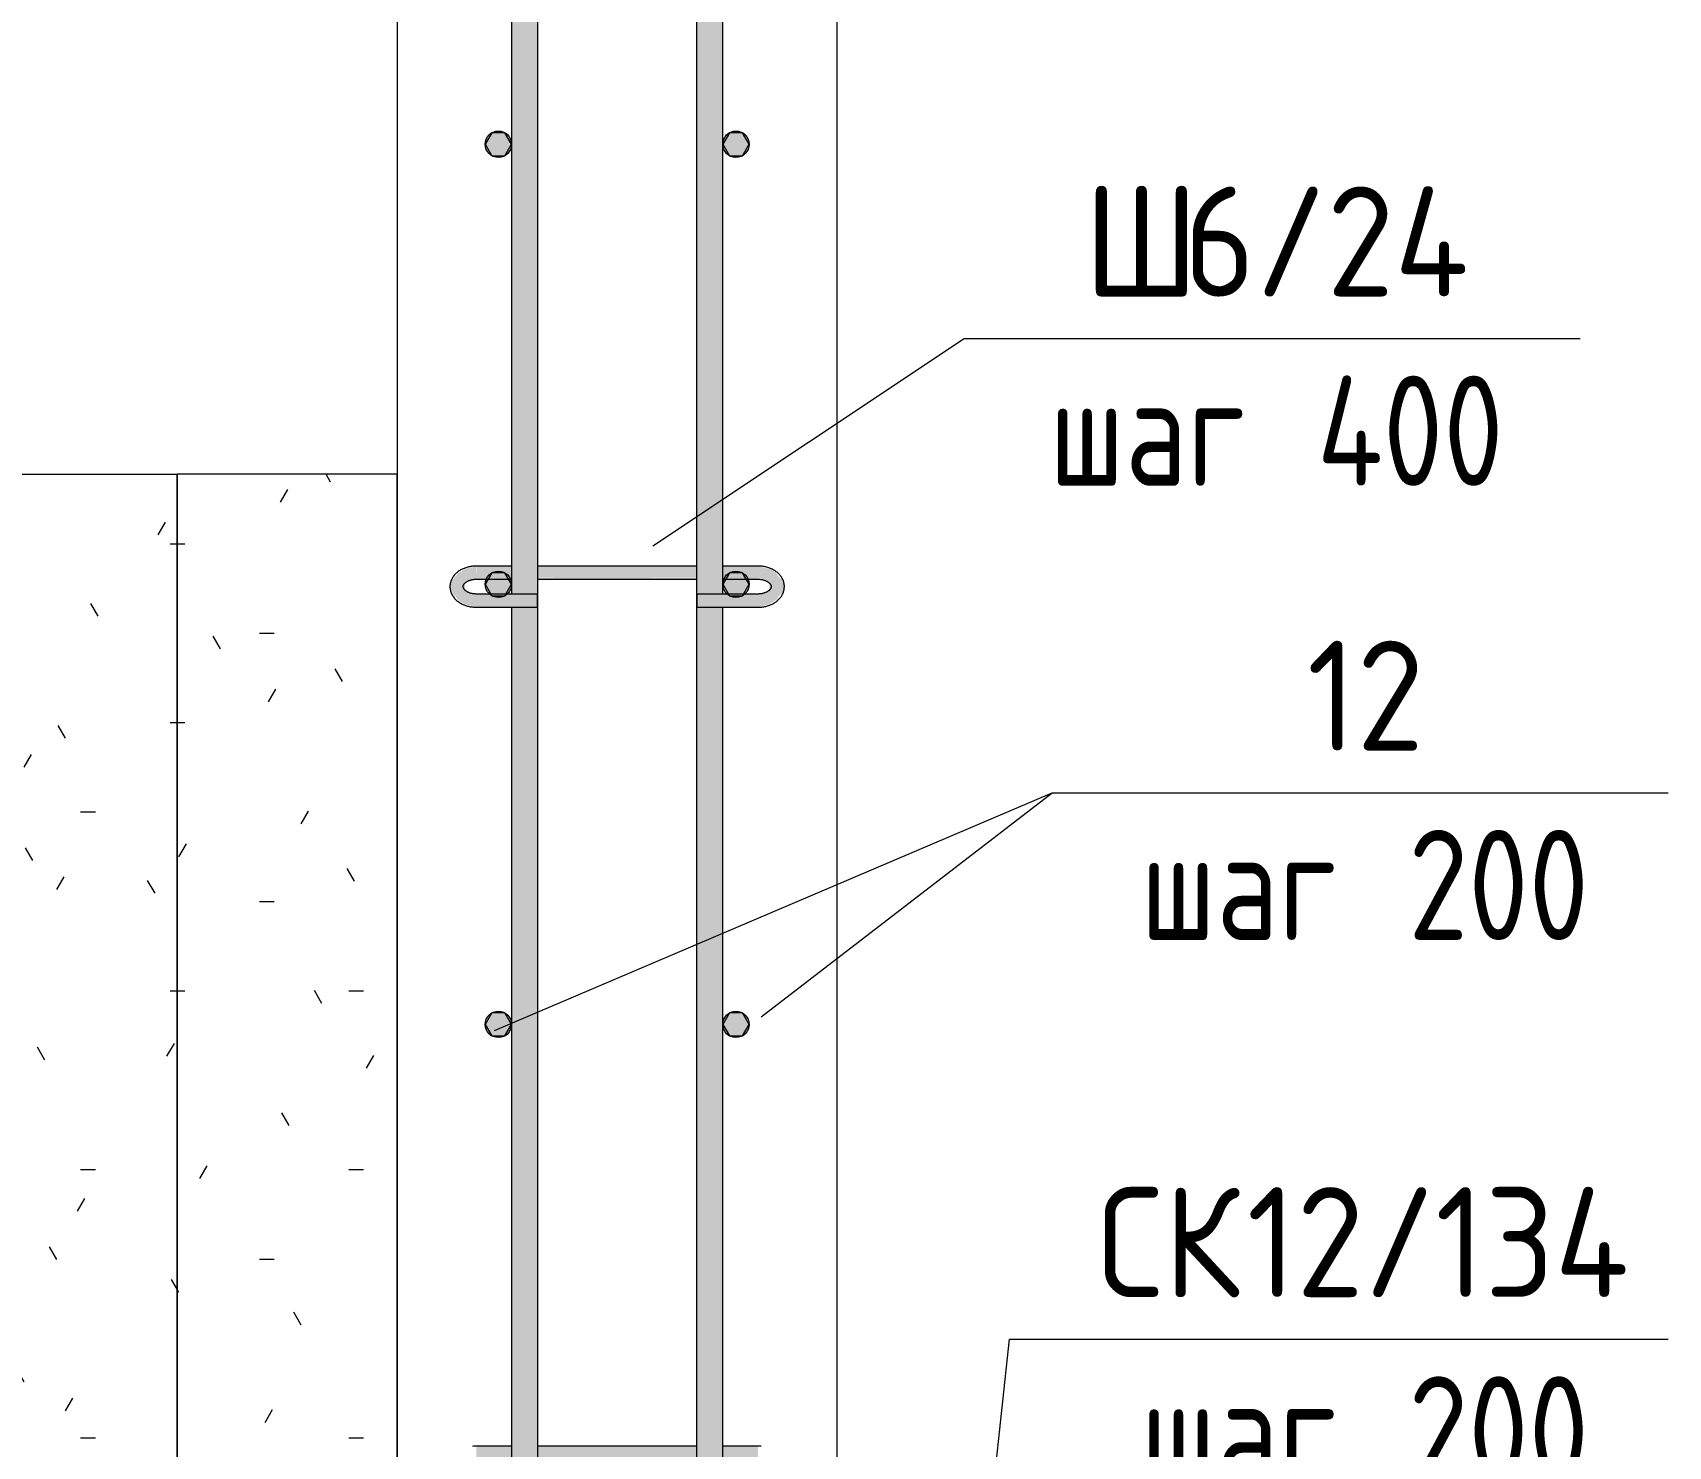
# Model space of a CAD drawing. Header units: millimetres. Extents: x 23200 to 49062, y -2858 to 35213.
# Drawn here: x 40990 to 41733, y -1642 to -999 of the extents above; entities that cross this region are included whole.
import ezdxf

# ---------------------------------------------------------------- set-up
doc = ezdxf.new("R2010")
doc.units = ezdxf.units.MM
for name, color, linetype, lineweight in [('AA_Vinoska', 7, 'Continuous', 9), ('AF_Element', 7, 'Continuous', 20), ('AF_Element_Грунт', 253, 'Continuous', 20), ('AF_Perekritie', 7, 'Continuous', 60), ('AF_Perekritie_Опалубка', 253, 'Continuous', 20), ('KR_Armatura', 7, 'Continuous', 20), ('KR_Armatura_Tonkie', 7, 'Continuous', 20)]:
    doc.layers.add(name, color=color, linetype=linetype, lineweight=lineweight)
doc.styles.add('ISOCPEUR_1', font='isocpeur.ttf', dxfattribs={"width": 0.9, "height": 50})
doc.styles.add('ISOCPEUR_2', font='isocpeur.ttf', dxfattribs={"width": 0.8, "height": 50})
pattern_1 = [(0, (-40349.91, -175), (162.56, 40.64), [6.706, -115.214, 6.706, -115.214, -650.24]), (0, (-40349.91, -175), (162.56, 40.64), [-243.84, 6.706, -237.134, 6.706, -115.214, -284.48]), (0, (-40349.91, -175), (162.56, 40.64), [-609.6, 6.706, -74.574, 6.706, -196.494]), (120, (-40288.95, -154.68), (-116.47527, 120.4611), [6.706, -115.214, 6.706, -115.214, -650.24]), (120, (-40288.95, -154.68), (-116.47527, 120.4611), [-243.84, 6.706, -237.134, 6.706, -115.214, -284.48]), (120, (-40288.95, -154.68), (-116.47527, 120.4611), [-609.6, 6.706, -74.574, 6.706, -196.494]), (240, (-40268.63, -73.4), (-46.08473, -161.1011), [6.706, -115.214, 6.706, -115.214, -650.24]), (240, (-40268.63, -73.4), (-46.08473, -161.1011), [-243.84, 6.706, -237.134, 6.706, -115.214, -284.48]), (240, (-40268.63, -73.4), (-46.08473, -161.1011), [-609.6, 6.706, -74.574, 6.706, -196.494])]

# ---------------------------------------------------------------- blocks, each defined once
blk = doc.blocks.new('Перекрытия 2 - Перекрытия 1-3673030-Сечение 5')
at = {"layer": 'AF_Perekritie', "lineweight": 20}
for p, q in [((-34545, -270.13), (-34545, -1700)), ((-34345, -1700), (-34345, -270.13))]:
    blk.add_line(p, q, dxfattribs=at)
blk = doc.blocks.new('265_Выпуск П одной длины _НесАрм_РабПлоск_ - В1 _d12_-V55-Сечение 5')
at = {"layer": 'KR_Armatura_Tonkie'}
for p, q in [((-34481, -1241.7), (-34481, -847.68)), ((-34409, -847.66), (-34409, -1241.68)), ((-34493, -860.41), (-34493, -1241.69)), ((-34397, -1241.68), (-34397, -860.37)), ((-34493, -1247.68), (-34493, -1254.45)), ((-34481, -1641.7), (-34481, -1247.68)), ((-34409, -1247.66), (-34409, -1641.68)), ((-34397, -1254.41), (-34397, -1247.67)), ((-34493, -1260.41), (-34493, -1641.69)), ((-34397, -1641.68), (-34397, -1260.37))]:
    blk.add_line(p, q, dxfattribs=at)
blk = doc.blocks.new('265_Выпуск П одной длины _НесАрм_РабПлоск_ - В1 _d12_-V56-Сечение 5')
at = {"layer": 'KR_Armatura_Tonkie'}
for points in [[(-34493, -1906), (-34481, -1906), (-34481.2, 430), (-34493, 430), (-34492.8, -454.41), (-34481.27, -454.51), (-34481.43, -460.41), (-34493, -460.41), (-34492.8, -854.41), (-34481.27, -854.51), (-34481.27, -860.41), (-34493, -860.41), (-34492.8, -1254.41), (-34481.27, -1254.51), (-34481.27, -1260.41), (-34493, -1260.41), (-34492.8, -1654.41), (-34481.27, -1654.51), (-34481.27, -1660.41), (-34493, -1660.41), (-34493, -1897.57)], [(-34403, -1906), (-34397, -1906), (-34397.2, -1660.41), (-34408.73, -1660.31), (-34408.73, -1654.41), (-34397, -1654.41), (-34397.2, -1260.41), (-34408.73, -1260.31), (-34408.63, -1254.41), (-34397, -1254.41), (-34397.2, -860.41), (-34408.73, -860.31), (-34408.53, -854.41), (-34397, -854.41), (-34397.2, -460.41), (-34408.73, -460.31), (-34408.73, -454.41), (-34397, -454.41), (-34397.2, 430), (-34409, 430), (-34408.77, -1906), (-34404.55, -1906)]]:
    blk.add_hatch(color=256, dxfattribs=at).paths.add_polyline_path(points)
for p, q in [((-34481, -1752), (-34481, -228.13)), ((-34409, -228.13), (-34409, -1752)), ((-34493, -860.41), (-34493, -1254.45)), ((-34397, -1254.41), (-34397, -860.37)), ((-34493, -1260.41), (-34493, -1654.45)), ((-34397, -1654.41), (-34397, -1260.37))]:
    blk.add_line(p, q, dxfattribs=at)
blk = doc.blocks.new('грунт подушка2 - грунт подушка2-3862948-Сечение 5')
at = {"layer": 'AF_Element', "lineweight": 9}
h = blk.add_hatch(dxfattribs=at)
h.set_pattern_fill('FP_6', color=256, style=0, pattern_type=2)
h.set_pattern_definition(pattern_1)
h.paths.add_polyline_path([(-34645, -2000), (-34545, -2000), (-34545, -1200), (-34645, -1200), (-34645, -1961.35)])
at = {"layer": 'AF_Element'}
for p, q in [((-34545, -1200), (-34645, -1200)), ((-34645, -1200), (-34645, -2000)), ((-34545, -2000), (-34545, -1200)), ((-34645, -2000), (-34545, -2000))]:
    blk.add_line(p, q, dxfattribs=at)
blk = doc.blocks.new('грунт подушка6 - грунт подушка1-3863630-Сечение 5')
at = {"layer": 'AF_Element', "lineweight": 9}
h = blk.add_hatch(dxfattribs=at)
h.set_pattern_fill('FP_6', color=256, style=0, pattern_type=2)
h.set_pattern_definition(pattern_1)
h.paths.add_polyline_path([(-34830.58, -2300.13), (-34645, -2300.13), (-34645, -1200.13), (-34830.58, -1200.13), (-34830.58, -1703.79), (-34814.88, -1703.79), (-34814.88, -1726.31), (-34830.58, -1726.31), (-34795.94, -1737.31), (-34830.58, -1748.31), (-34830.58, -2165.44)])
at = {"layer": 'AF_Element'}
for p, q in [((-34645, -1200.13), (-34830.58, -1200.13)), ((-34645, -2300.13), (-34645, -1200.13)), ((-34830.58, -2300.13), (-34645, -2300.13))]:
    blk.add_line(p, q, dxfattribs=at)
blk = doc.blocks.new('261_Шпилька массив _НесАрм_РабПлоск_ - 6 А240-3909378-Сечение 5')
at = {"layer": 'KR_Armatura_Tonkie', "flags": 128}
for points in [[(-34509, -1241.68), (-34509.44, -1241.69), (-34509.89, -1241.71), (-34510.33, -1241.74), (-34510.77, -1241.78), (-34511.21, -1241.84), (-34511.65, -1241.91), (-34512.08, -1241.99), (-34512.52, -1242.08), (-34512.94, -1242.19), (-34513.36, -1242.31), (-34513.78, -1242.44), (-34514.19, -1242.59), (-34514.6, -1242.74), (-34515, -1242.91), (-34515.39, -1243.09), (-34515.77, -1243.29), (-34516.15, -1243.49), (-34516.52, -1243.71), (-34516.87, -1243.94), (-34517.22, -1244.19), (-34517.56, -1244.44), (-34517.89, -1244.71), (-34518.2, -1244.99), (-34518.5, -1245.28), (-34518.79, -1245.59), (-34519.07, -1245.91), (-34519.33, -1246.24), (-34519.58, -1246.58), (-34519.81, -1246.93), (-34520.02, -1247.29), (-34520.21, -1247.67), (-34520.38, -1248.05), (-34520.54, -1248.44), (-34520.67, -1248.84), (-34520.78, -1249.25), (-34520.87, -1249.67), (-34520.94, -1250.09), (-34520.98, -1250.51), (-34521, -1250.93), (-34521, -1251.05)], [(-34369, -1251.05), (-34369.01, -1250.62), (-34369.05, -1250.2), (-34369.11, -1249.78), (-34369.19, -1249.36), (-34369.3, -1248.95), (-34369.42, -1248.55), (-34369.57, -1248.16), (-34369.74, -1247.77), (-34369.93, -1247.39), (-34370.14, -1247.03), (-34370.36, -1246.67), (-34370.6, -1246.33), (-34370.86, -1246), (-34371.13, -1245.67), (-34371.42, -1245.37), (-34371.72, -1245.07), (-34372.03, -1244.79), (-34372.35, -1244.51), (-34372.69, -1244.25), (-34373.03, -1244.01), (-34373.39, -1243.77), (-34373.75, -1243.55), (-34374.13, -1243.34), (-34374.51, -1243.14), (-34374.9, -1242.96), (-34375.29, -1242.79), (-34375.7, -1242.63), (-34376.11, -1242.48), (-34376.52, -1242.34), (-34376.94, -1242.22), (-34377.37, -1242.11), (-34377.8, -1242.01), (-34378.23, -1241.93), (-34378.67, -1241.86), (-34379.11, -1241.8), (-34379.55, -1241.75), (-34379.99, -1241.71), (-34380.44, -1241.69), (-34380.88, -1241.68), (-34381, -1241.68)], [(-34521, -1251.05), (-34520.99, -1251.47), (-34520.95, -1251.89), (-34520.89, -1252.31), (-34520.81, -1252.73), (-34520.7, -1253.14), (-34520.58, -1253.54), (-34520.43, -1253.93), (-34520.26, -1254.32), (-34520.07, -1254.7), (-34519.86, -1255.06), (-34519.64, -1255.42), (-34519.4, -1255.76), (-34519.14, -1256.1), (-34518.87, -1256.42), (-34518.58, -1256.72), (-34518.28, -1257.02), (-34517.97, -1257.31), (-34517.65, -1257.58), (-34517.31, -1257.84), (-34516.97, -1258.08), (-34516.61, -1258.32), (-34516.25, -1258.54), (-34515.87, -1258.75), (-34515.49, -1258.95), (-34515.1, -1259.13), (-34514.71, -1259.3), (-34514.3, -1259.46), (-34513.89, -1259.61), (-34513.48, -1259.75), (-34513.06, -1259.87), (-34512.63, -1259.98), (-34512.2, -1260.08), (-34511.77, -1260.16), (-34511.33, -1260.23), (-34510.89, -1260.29), (-34510.45, -1260.34), (-34510.01, -1260.38), (-34509.56, -1260.4), (-34509.12, -1260.41), (-34509, -1260.41)], [(-34513.53, -1253.17), (-34513.69, -1253.05), (-34513.84, -1252.94), (-34513.99, -1252.82), (-34514.12, -1252.7), (-34514.24, -1252.58)], [(-34381, -1260.41), (-34380.56, -1260.4), (-34380.11, -1260.38), (-34379.67, -1260.35), (-34379.23, -1260.31), (-34378.79, -1260.25), (-34378.35, -1260.18), (-34377.92, -1260.1), (-34377.48, -1260.01), (-34377.06, -1259.9), (-34376.64, -1259.78), (-34376.22, -1259.65), (-34375.81, -1259.51), (-34375.4, -1259.35), (-34375, -1259.18), (-34374.61, -1259), (-34374.23, -1258.8), (-34373.85, -1258.6), (-34373.48, -1258.38), (-34373.13, -1258.15), (-34372.78, -1257.9), (-34372.44, -1257.65), (-34372.11, -1257.38), (-34371.8, -1257.1), (-34371.5, -1256.81), (-34371.21, -1256.5), (-34370.93, -1256.18), (-34370.67, -1255.85), (-34370.42, -1255.51), (-34370.19, -1255.16), (-34369.98, -1254.8), (-34369.79, -1254.42), (-34369.62, -1254.04), (-34369.46, -1253.65), (-34369.33, -1253.25), (-34369.22, -1252.84), (-34369.13, -1252.42), (-34369.06, -1252.01), (-34369.02, -1251.58), (-34369, -1251.16), (-34369, -1251.05)], [(-34376.47, -1248.92), (-34376.31, -1249.04), (-34376.16, -1249.15), (-34376.01, -1249.27), (-34375.88, -1249.39), (-34375.76, -1249.51)], [(-34509, -1641.68), (-34509.44, -1641.69), (-34509.89, -1641.71), (-34510.33, -1641.74), (-34510.77, -1641.78)], [(-34379.55, -1641.75), (-34379.99, -1641.71), (-34380.44, -1641.69), (-34380.88, -1641.68), (-34381, -1641.68)]]:
    blk.add_lwpolyline(points, dxfattribs=at)
blk = doc.blocks.new('261_Шпилька массив _НесАрм_РабПлоск_ - 6 А240-3909201-Сечение 5')
at = {"layer": 'KR_Armatura_Tonkie'}
for points in [[(-34509, -1259.53), (-34509, -1254.41), (-34514.2, -1252.99), (-34514.2, -1248.92), (-34509, -1246.8), (-34509.22, -1241.78), (-34509.43, -1241.88), (-34513.96, -1242.9), (-34517.49, -1245.05), (-34518.92, -1247.04), (-34519.69, -1247.77), (-34521, -1251.05), (-34517.49, -1257.05), (-34510.35, -1259.14)], [(-34381, -1259.53), (-34372.51, -1257.05), (-34369, -1251.05), (-34370.33, -1247.69), (-34371.73, -1246.38), (-34372.51, -1245.05), (-34375.26, -1243.09), (-34381, -1241.78), (-34381, -1246.8), (-34375.8, -1248.92), (-34375.8, -1252.44), (-34376.4, -1253.15), (-34381, -1254.51), (-34381, -1258.91)], [(-34485.78, -1259.53), (-34481.27, -1259.53), (-34481.27, -1254.41), (-34509, -1254.51), (-34509, -1259.53), (-34499.87, -1259.53)], [(-34387.16, -1259.53), (-34381, -1259.53), (-34381, -1254.41), (-34408.73, -1254.51), (-34408.73, -1259.53), (-34401.25, -1259.53)], [(-34509, -1260.41), (-34481.27, -1260.31), (-34481.27, -1259.53), (-34509, -1259.53), (-34509, -1260.31)], [(-34408.73, -1260.41), (-34381, -1260.31), (-34381, -1259.53), (-34408.73, -1259.53), (-34408.73, -1260.31)]]:
    blk.add_hatch(color=256, dxfattribs=at).paths.add_polyline_path(points)
h = blk.add_hatch(color=256, dxfattribs=at)
h.paths.add_polyline_path([(-34509, -1260.41), (-34509, -1259.53), (-34517.49, -1257.05), (-34514.4, -1259.07), (-34509.22, -1260.31)])
h.paths.add_polyline_path([(-34518.27, -1255.71), (-34520.95, -1251.18), (-34519.67, -1254.4), (-34519.24, -1254.8)])
h.paths.add_polyline_path([(-34514.2, -1249.65), (-34513.53, -1248.92), (-34509, -1247.58), (-34509, -1246.8), (-34514.2, -1248.94)])
h = blk.add_hatch(color=256, dxfattribs=at)
h.paths.add_polyline_path([(-34443.52, -1246.8), (-34409, -1246.67), (-34409, -1241.68), (-34481, -1241.85), (-34481, -1246.8), (-34457.61, -1246.8)])
h.paths.add_polyline_path([(-34508.37, -1246.8), (-34493, -1246.8), (-34493, -1241.68), (-34509, -1241.78), (-34509, -1246.8)])
h.paths.add_polyline_path([(-34381, -1246.8), (-34381, -1241.68), (-34397, -1241.78), (-34397, -1246.8), (-34387.09, -1246.8)])
h = blk.add_hatch(color=256, dxfattribs=at)
h.paths.add_polyline_path([(-34443.52, -1247.68), (-34409, -1247.51), (-34409, -1246.8), (-34481, -1246.91), (-34481, -1247.68), (-34471.69, -1247.68)])
h.paths.add_polyline_path([(-34509, -1247.68), (-34493, -1247.58), (-34493, -1246.8), (-34509, -1246.8), (-34509, -1247.58)])
h.paths.add_polyline_path([(-34397, -1247.68), (-34381, -1247.58), (-34381, -1246.8), (-34397, -1246.8), (-34397, -1247.67)])
h = blk.add_hatch(color=256, dxfattribs=at)
h.paths.add_polyline_path([(-34381, -1260.41), (-34379.63, -1260.01), (-34375.6, -1258.92), (-34373.07, -1257.21), (-34381, -1259.53), (-34381, -1260.31)])
h.paths.add_polyline_path([(-34371.66, -1255.59), (-34370.31, -1254.32), (-34369, -1251.05), (-34370.76, -1254.05)])
h.paths.add_polyline_path([(-34375.8, -1249.1), (-34375.8, -1248.92), (-34381, -1247.04), (-34381, -1247.68), (-34375.89, -1249.08)])
h = blk.add_hatch(color=256, dxfattribs=at)
h.paths.add_polyline_path([(-34443.52, -1646.8), (-34409, -1646.67), (-34409, -1641.68), (-34481, -1641.85), (-34481, -1646.8), (-34457.61, -1646.8)])
h.paths.add_polyline_path([(-34508.37, -1646.8), (-34493, -1646.8), (-34493, -1641.68), (-34509, -1641.78), (-34509, -1646.8)])
h.paths.add_polyline_path([(-34381, -1646.8), (-34381, -1641.68), (-34397, -1641.78), (-34397, -1646.8), (-34387.09, -1646.8)])
for p, q in [((-34493, -1241.68), (-34509, -1241.68)), ((-34509, -1247.68), (-34493, -1247.68)), ((-34409, -1241.68), (-34481, -1241.68)), ((-34481, -1247.68), (-34409, -1247.68)), ((-34381, -1241.68), (-34397, -1241.68)), ((-34397, -1247.68), (-34381, -1247.68)), ((-34481.27, -1254.41), (-34509, -1254.41)), ((-34481.27, -1254.41), (-34481.27, -1259.53)), ((-34481.27, -1255.29), (-34481.27, -1254.51)), ((-34481.27, -1259.82), (-34481.27, -1255.29)), ((-34381, -1254.41), (-34408.73, -1254.41)), ((-34408.73, -1259.53), (-34408.73, -1254.41)), ((-34408.73, -1254.51), (-34408.73, -1255.29)), ((-34408.73, -1255.29), (-34408.73, -1259.82)), ((-34509, -1260.41), (-34481.27, -1260.41)), ((-34481.27, -1259.53), (-34481.27, -1260.41)), ((-34481.27, -1260.31), (-34481.27, -1260.01)), ((-34408.73, -1260.41), (-34408.73, -1259.53)), ((-34408.73, -1260.01), (-34408.73, -1260.31)), ((-34408.73, -1260.41), (-34381, -1260.41)), ((-34493, -1641.68), (-34509, -1641.68)), ((-34408.98, -1641.68), (-34481, -1641.68)), ((-34381, -1641.68), (-34397.02, -1641.68))]:
    blk.add_line(p, q, dxfattribs=at)
at = {"layer": 'KR_Armatura_Tonkie', "flags": 128}
for points in [[(-34509, -1241.68), (-34509.44, -1241.69), (-34509.89, -1241.71), (-34510.33, -1241.74), (-34510.77, -1241.78), (-34511.21, -1241.84), (-34511.65, -1241.91), (-34512.08, -1241.99), (-34512.52, -1242.08), (-34512.94, -1242.19), (-34513.36, -1242.31), (-34513.78, -1242.44), (-34514.19, -1242.59), (-34514.6, -1242.74), (-34515, -1242.91), (-34515.39, -1243.09), (-34515.77, -1243.29), (-34516.15, -1243.49), (-34516.52, -1243.71), (-34516.87, -1243.94), (-34517.22, -1244.19), (-34517.56, -1244.44), (-34517.89, -1244.71), (-34518.2, -1244.99), (-34518.5, -1245.28), (-34518.79, -1245.59), (-34519.07, -1245.91), (-34519.33, -1246.24), (-34519.58, -1246.58), (-34519.81, -1246.93), (-34520.02, -1247.29), (-34520.21, -1247.67), (-34520.38, -1248.05), (-34520.54, -1248.44), (-34520.67, -1248.84), (-34520.78, -1249.25), (-34520.87, -1249.67), (-34520.94, -1250.09), (-34520.98, -1250.51), (-34521, -1250.93), (-34521, -1251.05)], [(-34515, -1251.05), (-34515, -1250.96), (-34514.99, -1250.87), (-34514.98, -1250.79), (-34514.96, -1250.7), (-34514.94, -1250.61), (-34514.91, -1250.51), (-34514.87, -1250.42), (-34514.83, -1250.32), (-34514.77, -1250.21), (-34514.71, -1250.11), (-34514.65, -1250), (-34514.57, -1249.89), (-34514.48, -1249.77), (-34514.38, -1249.66), (-34514.27, -1249.54), (-34514.15, -1249.42), (-34514.02, -1249.3), (-34513.88, -1249.18), (-34513.73, -1249.07), (-34513.57, -1248.95), (-34513.4, -1248.84), (-34513.22, -1248.73), (-34513.03, -1248.62), (-34512.83, -1248.52), (-34512.62, -1248.42), (-34512.41, -1248.33), (-34512.18, -1248.24), (-34511.95, -1248.16), (-34511.71, -1248.08), (-34511.47, -1248.01), (-34511.22, -1247.94), (-34510.96, -1247.88), (-34510.7, -1247.83), (-34510.43, -1247.79), (-34510.17, -1247.75), (-34509.9, -1247.72), (-34509.62, -1247.7), (-34509.35, -1247.69), (-34509.07, -1247.68), (-34509, -1247.68)], [(-34369, -1251.05), (-34369.01, -1250.62), (-34369.05, -1250.2), (-34369.11, -1249.78), (-34369.19, -1249.36), (-34369.3, -1248.95), (-34369.42, -1248.55), (-34369.57, -1248.16), (-34369.74, -1247.77), (-34369.93, -1247.39), (-34370.14, -1247.03), (-34370.36, -1246.67), (-34370.6, -1246.33), (-34370.86, -1246), (-34371.13, -1245.67), (-34371.42, -1245.37), (-34371.72, -1245.07), (-34372.03, -1244.79), (-34372.35, -1244.51), (-34372.69, -1244.25), (-34373.03, -1244.01), (-34373.39, -1243.77), (-34373.75, -1243.55), (-34374.13, -1243.34), (-34374.51, -1243.14), (-34374.9, -1242.96), (-34375.29, -1242.79), (-34375.7, -1242.63), (-34376.11, -1242.48), (-34376.52, -1242.34), (-34376.94, -1242.22), (-34377.37, -1242.11), (-34377.8, -1242.01), (-34378.23, -1241.93), (-34378.67, -1241.86), (-34379.11, -1241.8), (-34379.55, -1241.75), (-34379.99, -1241.71), (-34380.44, -1241.69), (-34380.88, -1241.68), (-34381, -1241.68)], [(-34381, -1247.68), (-34380.72, -1247.69), (-34380.45, -1247.7), (-34380.18, -1247.72), (-34379.91, -1247.74), (-34379.64, -1247.78), (-34379.37, -1247.82), (-34379.11, -1247.87), (-34378.85, -1247.93), (-34378.6, -1247.99), (-34378.35, -1248.06), (-34378.11, -1248.13), (-34377.88, -1248.22), (-34377.65, -1248.3), (-34377.44, -1248.4), (-34377.22, -1248.49), (-34377.02, -1248.6), (-34376.83, -1248.7), (-34376.65, -1248.81), (-34376.47, -1248.92), (-34376.31, -1249.04), (-34376.16, -1249.15), (-34376.01, -1249.27), (-34375.88, -1249.39), (-34375.76, -1249.51), (-34375.65, -1249.62), (-34375.55, -1249.74), (-34375.46, -1249.85), (-34375.37, -1249.97), (-34375.3, -1250.08), (-34375.24, -1250.18), (-34375.19, -1250.29), (-34375.14, -1250.39), (-34375.1, -1250.49), (-34375.07, -1250.58), (-34375.05, -1250.67), (-34375.03, -1250.76), (-34375.01, -1250.85), (-34375, -1250.94), (-34375, -1251.02), (-34375, -1251.05)], [(-34521, -1251.05), (-34520.99, -1251.47), (-34520.95, -1251.89), (-34520.89, -1252.31), (-34520.81, -1252.73), (-34520.7, -1253.14), (-34520.58, -1253.54), (-34520.43, -1253.93), (-34520.26, -1254.32), (-34520.07, -1254.7), (-34519.86, -1255.06), (-34519.64, -1255.42), (-34519.4, -1255.76), (-34519.14, -1256.1), (-34518.87, -1256.42), (-34518.58, -1256.72), (-34518.28, -1257.02), (-34517.97, -1257.31), (-34517.65, -1257.58), (-34517.31, -1257.84), (-34516.97, -1258.08), (-34516.61, -1258.32), (-34516.25, -1258.54), (-34515.87, -1258.75), (-34515.49, -1258.95), (-34515.1, -1259.13), (-34514.71, -1259.3), (-34514.3, -1259.46), (-34513.89, -1259.61), (-34513.48, -1259.75), (-34513.06, -1259.87), (-34512.63, -1259.98), (-34512.2, -1260.08), (-34511.77, -1260.16), (-34511.33, -1260.23), (-34510.89, -1260.29), (-34510.45, -1260.34), (-34510.01, -1260.38), (-34509.56, -1260.4), (-34509.12, -1260.41), (-34509, -1260.41)], [(-34509, -1254.41), (-34509.28, -1254.41), (-34509.55, -1254.39), (-34509.82, -1254.37), (-34510.09, -1254.35), (-34510.36, -1254.31), (-34510.63, -1254.27), (-34510.89, -1254.22), (-34511.15, -1254.17), (-34511.4, -1254.1), (-34511.65, -1254.03), (-34511.89, -1253.96), (-34512.12, -1253.87), (-34512.35, -1253.79), (-34512.56, -1253.69), (-34512.78, -1253.6), (-34512.98, -1253.5), (-34513.17, -1253.39), (-34513.35, -1253.28), (-34513.53, -1253.17), (-34513.69, -1253.05), (-34513.84, -1252.94), (-34513.99, -1252.82), (-34514.12, -1252.7), (-34514.24, -1252.58), (-34514.35, -1252.47), (-34514.45, -1252.35), (-34514.54, -1252.24), (-34514.63, -1252.12), (-34514.7, -1252.01), (-34514.76, -1251.91), (-34514.81, -1251.8), (-34514.86, -1251.7), (-34514.9, -1251.6), (-34514.93, -1251.51), (-34514.95, -1251.42), (-34514.97, -1251.33), (-34514.99, -1251.24), (-34515, -1251.15), (-34515, -1251.07), (-34515, -1251.05)], [(-34381, -1260.41), (-34380.56, -1260.4), (-34380.11, -1260.38), (-34379.67, -1260.35), (-34379.23, -1260.31), (-34378.79, -1260.25), (-34378.35, -1260.18), (-34377.92, -1260.1), (-34377.48, -1260.01), (-34377.06, -1259.9), (-34376.64, -1259.78), (-34376.22, -1259.65), (-34375.81, -1259.51), (-34375.4, -1259.35), (-34375, -1259.18), (-34374.61, -1259), (-34374.23, -1258.8), (-34373.85, -1258.6), (-34373.48, -1258.38), (-34373.13, -1258.15), (-34372.78, -1257.9), (-34372.44, -1257.65), (-34372.11, -1257.38), (-34371.8, -1257.1), (-34371.5, -1256.81), (-34371.21, -1256.5), (-34370.93, -1256.18), (-34370.67, -1255.85), (-34370.42, -1255.51), (-34370.19, -1255.16), (-34369.98, -1254.8), (-34369.79, -1254.42), (-34369.62, -1254.04), (-34369.46, -1253.65), (-34369.33, -1253.25), (-34369.22, -1252.84), (-34369.13, -1252.42), (-34369.06, -1252.01), (-34369.02, -1251.58), (-34369, -1251.16), (-34369, -1251.05)], [(-34375, -1251.05), (-34375, -1251.13), (-34375.01, -1251.22), (-34375.02, -1251.3), (-34375.04, -1251.39), (-34375.06, -1251.48), (-34375.09, -1251.58), (-34375.13, -1251.67), (-34375.17, -1251.77), (-34375.23, -1251.88), (-34375.29, -1251.98), (-34375.35, -1252.09), (-34375.43, -1252.21), (-34375.52, -1252.32), (-34375.62, -1252.44), (-34375.73, -1252.55), (-34375.85, -1252.67), (-34375.98, -1252.79), (-34376.12, -1252.91), (-34376.27, -1253.02), (-34376.43, -1253.14), (-34376.6, -1253.25), (-34376.78, -1253.36), (-34376.97, -1253.47), (-34377.17, -1253.57), (-34377.38, -1253.67), (-34377.59, -1253.76), (-34377.82, -1253.85), (-34378.05, -1253.94), (-34378.29, -1254.01), (-34378.53, -1254.08), (-34378.78, -1254.15), (-34379.04, -1254.21), (-34379.3, -1254.26), (-34379.57, -1254.3), (-34379.83, -1254.34), (-34380.1, -1254.37), (-34380.38, -1254.39), (-34380.65, -1254.4), (-34380.93, -1254.41), (-34381, -1254.41)], [(-34509, -1641.68), (-34509.44, -1641.69), (-34509.89, -1641.71), (-34510.33, -1641.74), (-34510.77, -1641.78)], [(-34379.55, -1641.75), (-34379.99, -1641.71), (-34380.44, -1641.69), (-34380.88, -1641.68), (-34381, -1641.68)]]:
    blk.add_lwpolyline(points, dxfattribs=at)
blk = doc.blocks.new('042_М_Арматуры - Диам длина поз _ Шаг-2260295-Сечение 5')
at = {"layer": 'AA_Vinoska'}
blk.add_line((-34247.25, -1593.06), (-33967.25, -1593.06), dxfattribs=at)
blk = doc.blocks.new('042_М_Арматуры - Диам длина поз-2260293-Сечение 5')
at = {"layer": 'AA_Vinoska'}
blk.add_line((-33766.31, -1593.06), (-33486.31, -1593.06), dxfattribs=at)
blk = doc.blocks.new('042_М_Арматуры - Диам длина поз _ Комментарий-2260297-Сечение 5')
at = {"layer": 'AA_Vinoska'}
blk.add_line((-33766.31, -1593.06), (-33486.31, -1593.06), dxfattribs=at)

msp = doc.modelspace()

# ---------------------------------------------------------------- hatches: boundary and pattern name
at = {"layer": 'KR_Armatura', "lineweight": 9}
h = msp.add_hatch(color=256, dxfattribs=at)
edge = h.paths.add_edge_path()
edge.add_arc((41201.3279, -1049.9996), 6, 0, 360)
for points in [[(41200.4553, -1055.1958), (41204.3279, -1055.1958), (41207.3279, -1049.9996), (41204.3279, -1044.8035), (41198.3279, -1044.8035), (41195.3279, -1049.9996), (41198.3279, -1055.1958)], [(41312.3279, -1055.1958), (41315.3279, -1049.9996), (41312.3279, -1044.8035), (41306.3279, -1044.8035), (41303.3279, -1049.9996), (41306.3279, -1055.1958)], [(41198.3279, -1255.1958), (41204.3279, -1255.1958), (41207.3279, -1249.9996), (41204.3279, -1244.8035), (41198.3279, -1244.8035), (41195.3279, -1249.9996)], [(41306.3279, -1255.1958), (41312.3279, -1255.1958), (41315.3279, -1249.9996), (41312.3279, -1244.8035), (41306.3279, -1244.8035), (41303.3279, -1249.9996)], [(41200.4553, -1455.1958), (41204.3279, -1455.1958), (41207.3279, -1449.9996), (41204.3279, -1444.8035), (41198.3279, -1444.8035), (41195.3279, -1449.9996), (41198.3279, -1455.1958)], [(41312.3279, -1455.1958), (41315.3279, -1449.9996), (41312.3279, -1444.8035), (41306.3279, -1444.8035), (41303.3279, -1449.9996), (41306.3279, -1455.1958)]]:
    msp.add_hatch(color=256, dxfattribs=at).paths.add_polyline_path(points)
h = msp.add_hatch(color=256, dxfattribs=at)
edge = h.paths.add_edge_path()
edge.add_arc((41309.3279, -1049.9996), 6, 0, 360)
h = msp.add_hatch(color=256, dxfattribs=at)
edge = h.paths.add_edge_path()
edge.add_arc((41201.3279, -1249.9996), 6, 0, 360)
h = msp.add_hatch(color=256, dxfattribs=at)
edge = h.paths.add_edge_path()
edge.add_arc((41309.3279, -1249.9996), 6, 0, 360)
h = msp.add_hatch(color=256, dxfattribs=at)
edge = h.paths.add_edge_path()
edge.add_arc((41201.3279, -1449.9996), 6, 0, 360)
h = msp.add_hatch(color=256, dxfattribs=at)
edge = h.paths.add_edge_path()
edge.add_arc((41309.3279, -1449.9996), 6, 0, 360)

# ---------------------------------------------------------------- linework, layer by layer
at = {"layer": 'AA_Vinoska'}
for p, q in [((41271.6056, -1232.4597), (41413.0744, -1138.2913)), ((41199.5893, -1452.7041), (41453.0775, -1344.73)), ((41320.7765, -1446.6245), (41453.0775, -1344.73)), ((41415.8568, -1757.5012), (41433.7228, -1593.0557)), ((41433.7228, -1593.0557), (41453.0775, -1593.0557))]:
    msp.add_line(p, q, dxfattribs=at)
at = {"layer": 'KR_Armatura', "lineweight": 9}
for p, q in [((41198.3279, -1044.8035), (41195.3279, -1049.9996)), ((41204.3279, -1044.8035), (41198.3279, -1044.8035)), ((41207.3279, -1049.9996), (41204.3279, -1044.8035)), ((41306.3279, -1044.8035), (41303.3279, -1049.9996)), ((41312.3279, -1044.8035), (41306.3279, -1044.8035)), ((41315.3279, -1049.9996), (41312.3279, -1044.8035)), ((41195.3279, -1049.9996), (41198.3279, -1055.1958)), ((41198.3279, -1055.1958), (41200.4553, -1055.1958)), ((41200.4553, -1055.1958), (41204.3279, -1055.1958)), ((41204.3279, -1055.1958), (41207.3279, -1049.9996)), ((41303.3279, -1049.9996), (41306.3279, -1055.1958)), ((41306.3279, -1055.1958), (41312.3279, -1055.1958)), ((41312.3279, -1055.1958), (41315.3279, -1049.9996)), ((41198.3279, -1244.8035), (41195.3279, -1249.9996)), ((41204.3279, -1244.8035), (41198.3279, -1244.8035)), ((41207.3279, -1249.9996), (41204.3279, -1244.8035)), ((41306.3279, -1244.8035), (41303.3279, -1249.9996)), ((41312.3279, -1244.8035), (41306.3279, -1244.8035)), ((41315.3279, -1249.9996), (41312.3279, -1244.8035)), ((41195.3279, -1249.9996), (41198.3279, -1255.1958)), ((41198.3279, -1255.1958), (41204.3279, -1255.1958)), ((41204.3279, -1255.1958), (41207.3279, -1249.9996)), ((41303.3279, -1249.9996), (41306.3279, -1255.1958)), ((41306.3279, -1255.1958), (41312.3279, -1255.1958)), ((41312.3279, -1255.1958), (41315.3279, -1249.9996)), ((41198.3279, -1444.8035), (41195.3279, -1449.9996)), ((41204.3279, -1444.8035), (41198.3279, -1444.8035)), ((41207.3279, -1449.9996), (41204.3279, -1444.8035)), ((41306.3279, -1444.8035), (41303.3279, -1449.9996)), ((41312.3279, -1444.8035), (41306.3279, -1444.8035)), ((41315.3279, -1449.9996), (41312.3279, -1444.8035)), ((41195.3279, -1449.9996), (41198.3279, -1455.1958)), ((41198.3279, -1455.1958), (41200.4553, -1455.1958)), ((41200.4553, -1455.1958), (41204.3279, -1455.1958)), ((41204.3279, -1455.1958), (41207.3279, -1449.9996)), ((41303.3279, -1449.9996), (41306.3279, -1455.1958)), ((41306.3279, -1455.1958), (41312.3279, -1455.1958)), ((41312.3279, -1455.1958), (41315.3279, -1449.9996))]:
    msp.add_line(p, q, dxfattribs=at)
for centre in [(41201.3279, -1049.9996), (41309.3279, -1049.9996), (41201.3279, -1249.9996), (41309.3279, -1249.9996), (41201.3279, -1449.9996), (41309.3279, -1449.9996)]:
    msp.add_circle(centre, 6, dxfattribs=at)

# ---------------------------------------------------------------- block references
at = {"layer": 'AA_Vinoska'}
for name, p in [('042_М_Арматуры - Диам длина поз _ Шаг-2260295-Сечение 5', (75660.3248, 454.7645)), ('042_М_Арматуры - Диам длина поз-2260293-Сечение 5', (75219.383, 248.3257)), ('042_М_Арматуры - Диам длина поз _ Комментарий-2260297-Сечение 5', (75219.383, 248.3257)), ('042_М_Арматуры - Диам длина поз _ Шаг-2260295-Сечение 5', (75700.3279, 0))]:
    msp.add_blockref(name, p, dxfattribs=at)
at = {"layer": 'AF_Element_Грунт'}
for name in ['грунт подушка6 - грунт подушка1-3863630-Сечение 5', 'грунт подушка2 - грунт подушка2-3862948-Сечение 5']:
    msp.add_blockref(name, (75700.3279, 0), dxfattribs=at)
at = {"layer": 'AF_Perekritie_Опалубка'}
msp.add_blockref('Перекрытия 2 - Перекрытия 1-3673030-Сечение 5', (75700.3279, 0), dxfattribs=at)
at = {"layer": 'KR_Armatura_Tonkie'}
for name in ['265_Выпуск П одной длины _НесАрм_РабПлоск_ - В1 _d12_-V55-Сечение 5', '265_Выпуск П одной длины _НесАрм_РабПлоск_ - В1 _d12_-V55-Сечение 5', '265_Выпуск П одной длины _НесАрм_РабПлоск_ - В1 _d12_-V55-Сечение 5', '265_Выпуск П одной длины _НесАрм_РабПлоск_ - В1 _d12_-V55-Сечение 5', '265_Выпуск П одной длины _НесАрм_РабПлоск_ - В1 _d12_-V55-Сечение 5', '265_Выпуск П одной длины _НесАрм_РабПлоск_ - В1 _d12_-V56-Сечение 5', '261_Шпилька массив _НесАрм_РабПлоск_ - 6 А240-3909378-Сечение 5', '261_Шпилька массив _НесАрм_РабПлоск_ - 6 А240-3909201-Сечение 5', '261_Шпилька массив _НесАрм_РабПлоск_ - 6 А240-3909378-Сечение 5']:
    msp.add_blockref(name, (75700.3279, 0), dxfattribs=at)

# ---------------------------------------------------------------- texts
at = {"layer": 'AA_Vinoska', "char_height": 50, "attachment_point": 1}
for s, insert, width, style in [('\\fISOCPEUR|b0|i0|c204|p34|;\\W.9;Ш', (41467.5872, -1069.2092), 54.835425, 'ISOCPEUR_1'), ('6/24', (41512.831, -1069.2092), 160.177163, 'ISOCPEUR_1'), (' 400', (41547.8955, -1155.1902), 137.2489, 'ISOCPEUR_2'), ('шаг', (41451.5872, -1155.1902), 116.7257, 'ISOCPEUR_2'), ('12', (41568.8804, -1275.6479), 66.379725, 'ISOCPEUR_1'), ('12', (41568.8804, -1275.6479), 66.379725, 'ISOCPEUR_1'), (' 200', (41589.4187, -1361.629), 133.4008, 'ISOCPEUR_2'), ('шаг', (41493.1104, -1361.629), 116.7257, 'ISOCPEUR_2'), ('СК', (41473.6604, -1523.9737), 82.253137, 'ISOCPEUR_1'), ('12/134', (41541.526, -1523.9737), 215.012587, 'ISOCPEUR_1'), (' 200', (41589.4187, -1609.9547), 133.4008, 'ISOCPEUR_2'), ('шаг', (41493.1104, -1609.9547), 116.7257, 'ISOCPEUR_2')]:
    msp.add_mtext(s, dxfattribs=dict(at, insert=insert, width=width, style=style))

doc.saveas('drawing.dxf')
